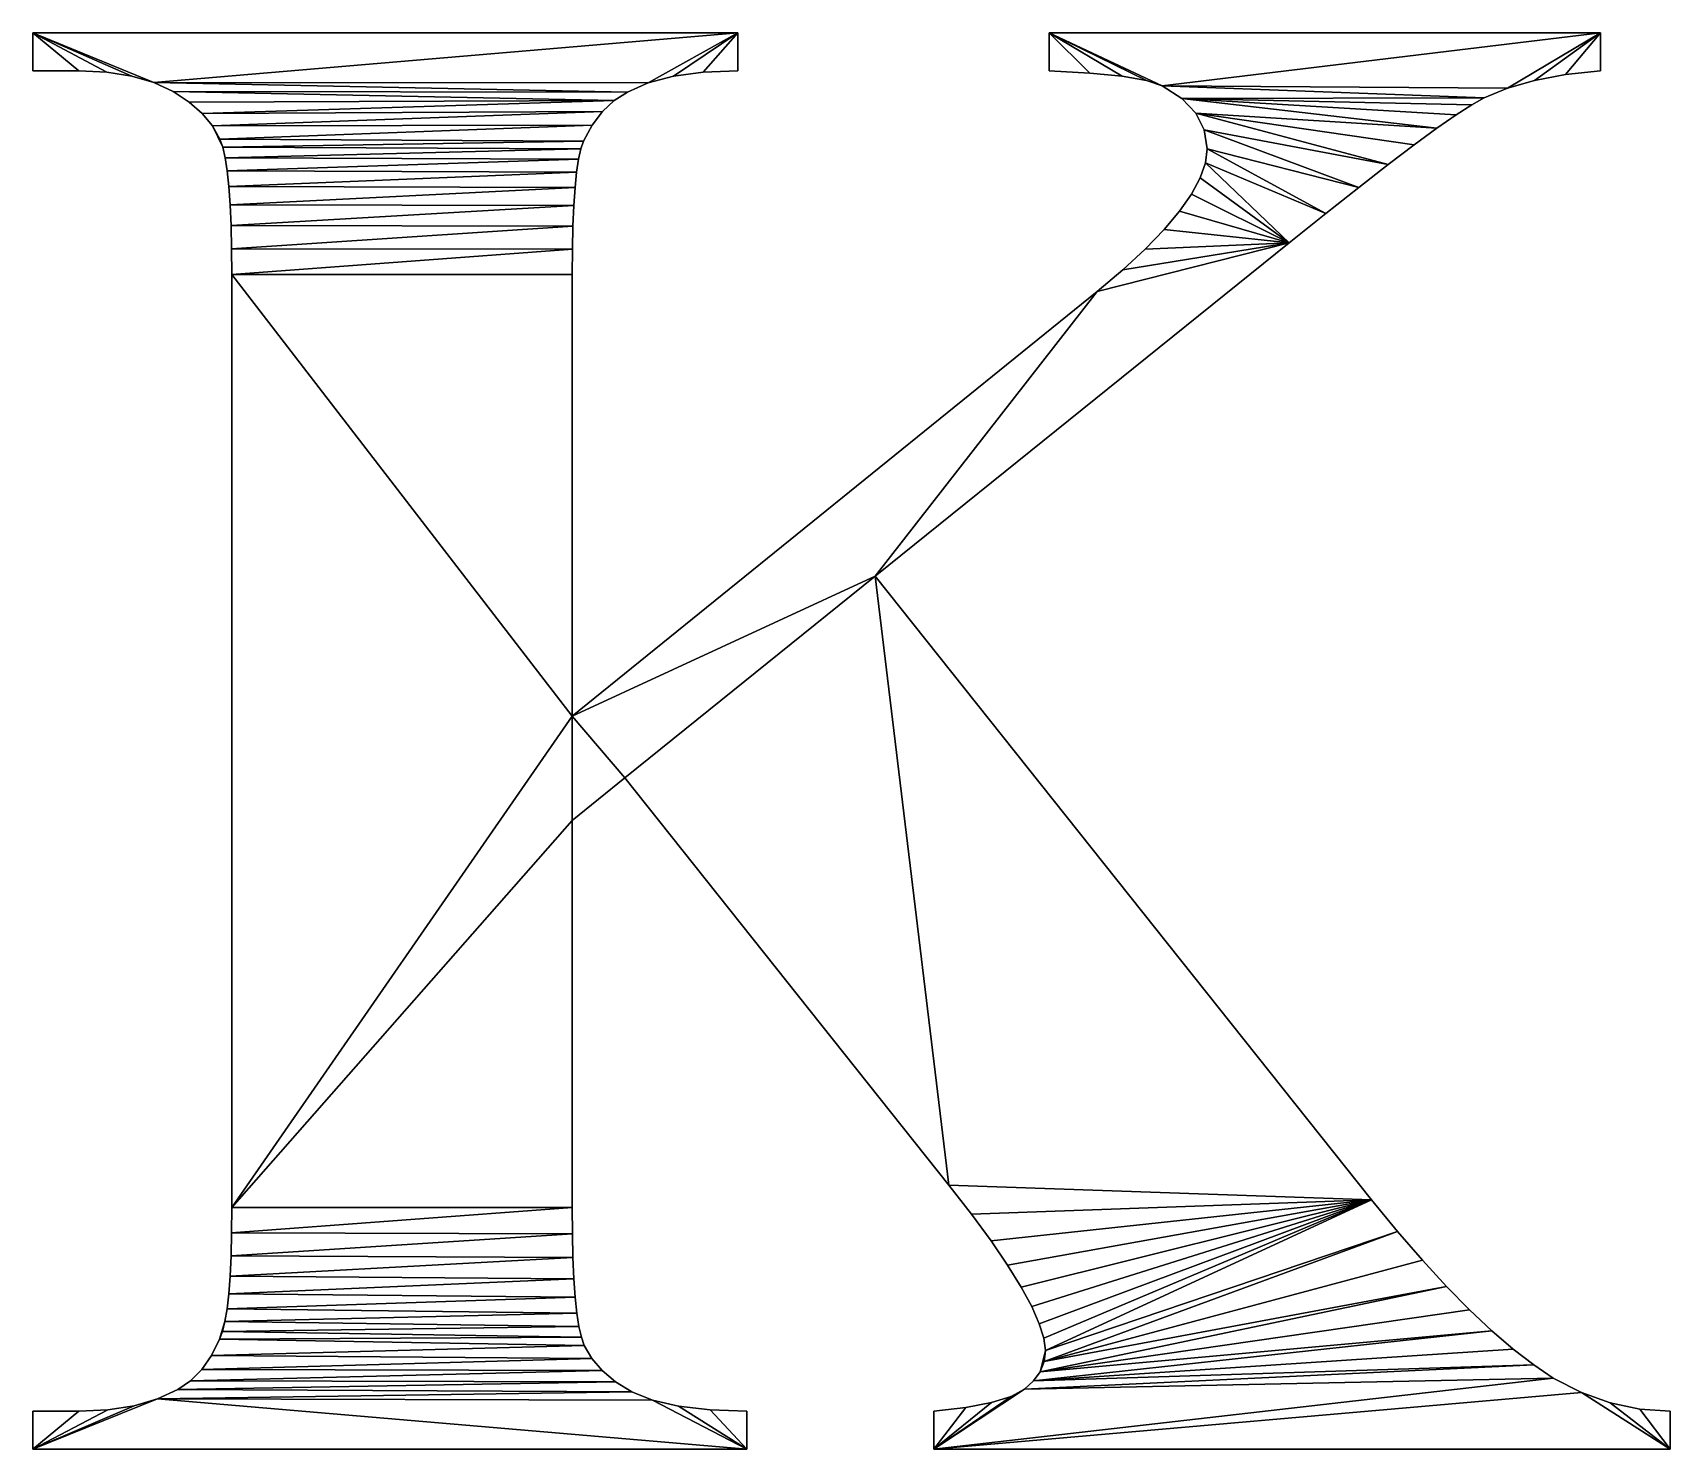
# Model space of a CAD drawing. Header units: metres. Extents: x 0.03 to 1.11, y 0 to 0.93.
import ezdxf

# ---------------------------------------------------------------- set-up
doc = ezdxf.new("R2010")
doc.units = ezdxf.units.M

msp = doc.modelspace()

# ---------------------------------------------------------------- meshes
at = {"layer": 'Armanisoft_0', "linetype": 'CONTINUOUS'}
mesh = msp.add_polyface(dxfattribs=at)
corners = [(0.150971, 0.871512), (0.155835, 0.862837), (0.157668, 0.857529), (0.032559, 0.932927), (0.112398, 0.900169), (0.097867, 0.904394), (0.081341, 0.906929), (0.06282, 0.907774), (0.032559, 0.907774), (0.496735, 0.932927), (0.437829, 0.899896), (0.454476, 0.904273), (0.424171, 0.893769), (0.124935, 0.894254), (0.415463, 0.888205), (0.1442, 0.87964), (0.135521, 0.88722), (0.407748, 0.88098), (0.401028, 0.872094), (0.395301, 0.861546), (0.150971, 0.871512, 0.229421), (0.157668, 0.857529, 0.229421), (0.155835, 0.862837, 0.229421), (0.032559, 0.932927, 0.229421), (0.097867, 0.904394, 0.229421), (0.112398, 0.900169, 0.229421), (0.081341, 0.906929, 0.229421), (0.06282, 0.907774, 0.229421), (0.032559, 0.907774, 0.229421), (0.496735, 0.932927, 0.229421), (0.437829, 0.899896, 0.229421), (0.454476, 0.904273, 0.229421), (0.424171, 0.893769, 0.229421), (0.124935, 0.894254, 0.229421), (0.415463, 0.888205, 0.229421), (0.135521, 0.88722, 0.229421), (0.1442, 0.87964, 0.229421), (0.407748, 0.88098, 0.229421), (0.401028, 0.872094, 0.229421), (0.395301, 0.861546, 0.229421), (0.150971, 0.871512), (0.155835, 0.862837), (0.155835, 0.862837, 0.229421), (0.150971, 0.871512, 0.229421), (0.1442, 0.87964), (0.1442, 0.87964, 0.229421), (0.135521, 0.88722), (0.135521, 0.88722, 0.229421), (0.124935, 0.894254), (0.124935, 0.894254, 0.229421), (0.112398, 0.900169), (0.112398, 0.900169, 0.229421), (0.097867, 0.904394), (0.097867, 0.904394, 0.229421), (0.081341, 0.906929), (0.081341, 0.906929, 0.229421), (0.06282, 0.907774), (0.06282, 0.907774, 0.229421), (0.032559, 0.907774), (0.032559, 0.907774, 0.229421), (0.032559, 0.932927), (0.032559, 0.932927, 0.229421), (0.496735, 0.932927), (0.496735, 0.932927, 0.229421), (0.437829, 0.899896), (0.454476, 0.904273), (0.454476, 0.904273, 0.229421), (0.437829, 0.899896, 0.229421), (0.424171, 0.893769), (0.424171, 0.893769, 0.229421), (0.415463, 0.888205), (0.415463, 0.888205, 0.229421), (0.407748, 0.88098), (0.407748, 0.88098, 0.229421), (0.401028, 0.872094), (0.401028, 0.872094, 0.229421), (0.395301, 0.861546), (0.395301, 0.861546, 0.229421)]
mesh.append_faces([[corners[k] for k in face] for face in [(0, 1, 2), (3, 4, 5), (3, 5, 6), (3, 6, 7), (3, 7, 8), (9, 4, 3), (10, 4, 9), (10, 9, 11), (12, 13, 4), (12, 4, 10), (14, 15, 16), (14, 16, 13), (14, 13, 12), (17, 0, 15), (17, 15, 14), (18, 1, 0), (18, 0, 17), (19, 1, 18), (20, 21, 22), (23, 24, 25), (23, 26, 24), (23, 27, 26), (23, 28, 27), (29, 23, 25), (30, 29, 25), (30, 31, 29), (32, 25, 33), (32, 30, 25), (34, 35, 36), (34, 33, 35), (34, 32, 33), (37, 36, 20), (37, 34, 36), (38, 20, 22), (38, 37, 20), (39, 22, 21), (39, 38, 22), (40, 41, 42, 43), (44, 40, 43, 45), (46, 44, 45, 47), (48, 46, 47, 49), (50, 48, 49, 51), (52, 50, 51, 53), (54, 52, 53, 55), (56, 54, 55, 57), (58, 56, 57, 59), (60, 58, 59, 61), (62, 60, 61, 63), (64, 65, 66, 67), (68, 64, 67, 69), (70, 68, 69, 71), (72, 70, 71, 73), (74, 72, 73, 75), (76, 74, 75, 77)]])
mesh = msp.add_polyface(dxfattribs=at)
corners = [(0.474111, 0.906899), (0.496735, 0.932927), (0.496735, 0.907774), (0.454476, 0.904273), (0.387741, 0.482797), (0.587202, 0.575031), (0.422334, 0.442253), (0.701766, 0.932927), (0.776172, 0.898022), (0.765832, 0.901484), (0.749984, 0.904263), (0.728629, 0.90636), (0.701766, 0.907774), (0.859928, 0.794488), (0.733505, 0.762515), (0.750452, 0.776826), (0.765139, 0.7904), (0.777567, 0.80324), (0.787735, 0.815344), (0.795644, 0.826713), (0.801293, 0.837346), (0.422334, 0.442253, 0.229421), (0.635749, 0.173968, 0.229421), (0.587202, 0.575031, 0.229421), (0.474111, 0.906899, 0.229421), (0.496735, 0.907774, 0.229421), (0.496735, 0.932927, 0.229421), (0.454476, 0.904273, 0.229421), (0.387741, 0.482797, 0.229421), (0.701766, 0.932927, 0.229421), (0.765832, 0.901484, 0.229421), (0.776172, 0.898022, 0.229421), (0.749984, 0.904263, 0.229421), (0.728629, 0.90636, 0.229421), (0.701766, 0.907774, 0.229421), (0.859928, 0.794488, 0.229421), (0.733505, 0.762515, 0.229421), (0.750452, 0.776826, 0.229421), (0.765139, 0.7904, 0.229421), (0.777567, 0.80324, 0.229421), (0.787735, 0.815344, 0.229421), (0.795644, 0.826713, 0.229421), (0.801293, 0.837346, 0.229421), (0.496735, 0.907774), (0.496735, 0.932927), (0.496735, 0.932927, 0.229421), (0.496735, 0.907774, 0.229421), (0.474111, 0.906899), (0.474111, 0.906899, 0.229421), (0.454476, 0.904273), (0.454476, 0.904273, 0.229421), (0.733505, 0.762515), (0.387741, 0.482797), (0.387741, 0.482797, 0.229421), (0.733505, 0.762515, 0.229421), (0.750452, 0.776826), (0.750452, 0.776826, 0.229421), (0.765139, 0.7904), (0.765139, 0.7904, 0.229421), (0.777567, 0.80324), (0.777567, 0.80324, 0.229421), (0.787735, 0.815344), (0.787735, 0.815344, 0.229421), (0.795644, 0.826713), (0.795644, 0.826713, 0.229421), (0.801293, 0.837346), (0.801293, 0.837346, 0.229421), (0.804682, 0.847243), (0.804682, 0.847243, 0.229421), (0.805812, 0.856406), (0.805812, 0.856406, 0.229421), (0.803959, 0.868905), (0.803959, 0.868905, 0.229421), (0.798402, 0.880008), (0.798402, 0.880008, 0.229421), (0.78914, 0.889713), (0.78914, 0.889713, 0.229421), (0.776172, 0.898022), (0.776172, 0.898022, 0.229421), (0.765832, 0.901484), (0.765832, 0.901484, 0.229421), (0.749984, 0.904263), (0.749984, 0.904263, 0.229421), (0.728629, 0.90636), (0.728629, 0.90636, 0.229421), (0.701766, 0.907774), (0.701766, 0.907774, 0.229421), (0.701766, 0.932927), (0.701766, 0.932927, 0.229421), (0.587202, 0.575031), (0.859928, 0.794488), (0.859928, 0.794488, 0.229421), (0.587202, 0.575031, 0.229421)]
mesh.append_faces([[corners[k] for k in face] for face in [(0, 1, 2), (3, 1, 0), (4, 5, 6), (7, 8, 9), (7, 9, 10), (7, 10, 11), (7, 11, 12), (13, 5, 14), (13, 14, 15), (13, 15, 16), (13, 16, 17), (13, 17, 18), (13, 18, 19), (13, 19, 20), (5, 4, 14), (21, 22, 23), (24, 25, 26), (27, 24, 26), (28, 21, 23), (29, 30, 31), (29, 32, 30), (29, 33, 32), (29, 34, 33), (35, 36, 23), (35, 37, 36), (35, 38, 37), (35, 39, 38), (35, 40, 39), (35, 41, 40), (35, 42, 41), (23, 36, 28), (43, 44, 45, 46), (47, 43, 46, 48), (49, 47, 48, 50), (51, 52, 53, 54), (55, 51, 54, 56), (57, 55, 56, 58), (59, 57, 58, 60), (61, 59, 60, 62), (63, 61, 62, 64), (65, 63, 64, 66), (67, 65, 66, 68), (69, 67, 68, 70), (71, 69, 70, 72), (73, 71, 72, 74), (75, 73, 74, 76), (77, 75, 76, 78), (79, 77, 78, 80), (81, 79, 80, 82), (83, 81, 82, 84), (85, 83, 84, 86), (87, 85, 86, 88), (89, 90, 91, 92)]])
mesh = msp.add_polyface(dxfattribs=at)
corners = [(1.064982, 0.932927), (0.776172, 0.898022), (0.701766, 0.932927), (1.041876, 0.905327), (1.064982, 0.907774), (1.021393, 0.90156), (1.003532, 0.896474), (0.988295, 0.89007), (0.78914, 0.889713), (0.980197, 0.885486), (0.969828, 0.878798), (0.957188, 0.870006), (0.798402, 0.880008), (0.942278, 0.85911), (0.925096, 0.846111), (0.803959, 0.868905), (0.905644, 0.831007), (0.805812, 0.856406), (0.883921, 0.8138), (0.804682, 0.847243), (0.859928, 0.794488), (0.801293, 0.837346), (1.064982, 0.932927, 0.229421), (0.701766, 0.932927, 0.229421), (0.776172, 0.898022, 0.229421), (1.041876, 0.905327, 0.229421), (1.064982, 0.907774, 0.229421), (1.021393, 0.90156, 0.229421), (1.003532, 0.896474, 0.229421), (0.988295, 0.89007, 0.229421), (0.78914, 0.889713, 0.229421), (0.980197, 0.885486, 0.229421), (0.969828, 0.878798, 0.229421), (0.957188, 0.870006, 0.229421), (0.798402, 0.880008, 0.229421), (0.942278, 0.85911, 0.229421), (0.925096, 0.846111, 0.229421), (0.803959, 0.868905, 0.229421), (0.905644, 0.831007, 0.229421), (0.805812, 0.856406, 0.229421), (0.883921, 0.8138, 0.229421), (0.804682, 0.847243, 0.229421), (0.859928, 0.794488, 0.229421), (0.801293, 0.837346, 0.229421), (1.064982, 0.932927), (0.701766, 0.932927), (0.701766, 0.932927, 0.229421), (1.064982, 0.932927, 0.229421), (1.064982, 0.907774), (1.064982, 0.907774, 0.229421), (1.041876, 0.905327), (1.041876, 0.905327, 0.229421), (1.021393, 0.90156), (1.021393, 0.90156, 0.229421), (1.003532, 0.896474), (1.003532, 0.896474, 0.229421), (0.988295, 0.89007), (0.988295, 0.89007, 0.229421), (0.980197, 0.885486), (0.980197, 0.885486, 0.229421), (0.969828, 0.878798), (0.969828, 0.878798, 0.229421), (0.957188, 0.870006), (0.957188, 0.870006, 0.229421), (0.942278, 0.85911), (0.942278, 0.85911, 0.229421), (0.925096, 0.846111), (0.925096, 0.846111, 0.229421), (0.905644, 0.831007), (0.905644, 0.831007, 0.229421), (0.883921, 0.8138), (0.883921, 0.8138, 0.229421), (0.859928, 0.794488), (0.859928, 0.794488, 0.229421)]
mesh.append_faces([[corners[k] for k in face] for face in [(0, 1, 2), (3, 0, 4), (5, 0, 3), (6, 1, 0), (6, 0, 5), (7, 8, 1), (7, 1, 6), (9, 8, 7), (10, 8, 9), (11, 12, 8), (11, 8, 10), (13, 12, 11), (14, 15, 12), (14, 12, 13), (16, 17, 15), (16, 15, 14), (18, 19, 17), (18, 17, 16), (20, 21, 19), (20, 19, 18), (22, 23, 24), (25, 26, 22), (27, 25, 22), (28, 22, 24), (28, 27, 22), (29, 24, 30), (29, 28, 24), (31, 29, 30), (32, 31, 30), (33, 30, 34), (33, 32, 30), (35, 33, 34), (36, 34, 37), (36, 35, 34), (38, 37, 39), (38, 36, 37), (40, 39, 41), (40, 38, 39), (42, 41, 43), (42, 40, 41), (44, 45, 46, 47), (48, 44, 47, 49), (50, 48, 49, 51), (52, 50, 51, 53), (54, 52, 53, 55), (56, 54, 55, 57), (58, 56, 57, 59), (60, 58, 59, 61), (62, 60, 61, 63), (64, 62, 63, 65), (66, 64, 65, 67), (68, 66, 67, 69), (70, 68, 69, 71), (72, 70, 71, 73)]])
mesh = msp.add_polyface(dxfattribs=at)
corners = [(0.395301, 0.861546), (0.157668, 0.857529), (0.155835, 0.862837), (0.393529, 0.856385), (0.159257, 0.850551), (0.391994, 0.849559), (0.160601, 0.841904), (0.390694, 0.841067), (0.161701, 0.831587), (0.389631, 0.83091), (0.162556, 0.819601), (0.388805, 0.819088), (0.163167, 0.805946), (0.388214, 0.8056), (0.163534, 0.790622), (0.38786, 0.790447), (0.163656, 0.773628), (0.387741, 0.773628), (0.387741, 0.482797), (0.163656, 0.159299), (0.393529, 0.856385, 0.229421), (0.157668, 0.857529, 0.229421), (0.159257, 0.850551, 0.229421), (0.395301, 0.861546, 0.229421), (0.391994, 0.849559, 0.229421), (0.160601, 0.841904, 0.229421), (0.390694, 0.841067, 0.229421), (0.161701, 0.831587, 0.229421), (0.389631, 0.83091, 0.229421), (0.162556, 0.819601, 0.229421), (0.388805, 0.819088, 0.229421), (0.163167, 0.805946, 0.229421), (0.388214, 0.8056, 0.229421), (0.163534, 0.790622, 0.229421), (0.38786, 0.790447, 0.229421), (0.163656, 0.773628, 0.229421), (0.387741, 0.773628, 0.229421), (0.387741, 0.482797, 0.229421), (0.163656, 0.159299, 0.229421), (0.163656, 0.773628), (0.163656, 0.159299), (0.163656, 0.159299, 0.229421), (0.163656, 0.773628, 0.229421), (0.163534, 0.790622), (0.163534, 0.790622, 0.229421), (0.163167, 0.805946), (0.163167, 0.805946, 0.229421), (0.162556, 0.819601), (0.162556, 0.819601, 0.229421), (0.161701, 0.831587), (0.161701, 0.831587, 0.229421), (0.160601, 0.841904), (0.160601, 0.841904, 0.229421), (0.159257, 0.850551), (0.159257, 0.850551, 0.229421), (0.157668, 0.857529), (0.157668, 0.857529, 0.229421), (0.155835, 0.862837), (0.155835, 0.862837, 0.229421), (0.393529, 0.856385), (0.395301, 0.861546), (0.395301, 0.861546, 0.229421), (0.393529, 0.856385, 0.229421), (0.391994, 0.849559), (0.391994, 0.849559, 0.229421), (0.390694, 0.841067), (0.390694, 0.841067, 0.229421), (0.389631, 0.83091), (0.389631, 0.83091, 0.229421), (0.388805, 0.819088), (0.388805, 0.819088, 0.229421), (0.388214, 0.8056), (0.388214, 0.8056, 0.229421), (0.38786, 0.790447), (0.38786, 0.790447, 0.229421), (0.387741, 0.773628), (0.387741, 0.773628, 0.229421), (0.387741, 0.482797), (0.387741, 0.482797, 0.229421)]
mesh.append_faces([[corners[k] for k in face] for face in [(0, 1, 2), (3, 4, 1), (3, 1, 0), (5, 6, 4), (5, 4, 3), (7, 8, 6), (7, 6, 5), (9, 10, 8), (9, 8, 7), (11, 12, 10), (11, 10, 9), (13, 14, 12), (13, 12, 11), (15, 16, 14), (15, 14, 13), (17, 16, 15), (18, 19, 16), (18, 16, 17), (20, 21, 22), (20, 23, 21), (24, 22, 25), (24, 20, 22), (26, 25, 27), (26, 24, 25), (28, 27, 29), (28, 26, 27), (30, 29, 31), (30, 28, 29), (32, 31, 33), (32, 30, 31), (34, 33, 35), (34, 32, 33), (36, 34, 35), (37, 35, 38), (37, 36, 35), (39, 40, 41, 42), (43, 39, 42, 44), (45, 43, 44, 46), (47, 45, 46, 48), (49, 47, 48, 50), (51, 49, 50, 52), (53, 51, 52, 54), (55, 53, 54, 56), (57, 55, 56, 58), (59, 60, 61, 62), (63, 59, 62, 64), (65, 63, 64, 66), (67, 65, 66, 68), (69, 67, 68, 70), (71, 69, 70, 72), (73, 71, 72, 74), (75, 73, 74, 76), (77, 75, 76, 78)]])
mesh = msp.add_polyface(dxfattribs=at)
corners = [(0.646919, 0.027557), (0.62595, 0), (0.62595, 0.025152), (0.663855, 0.03075), (0.676756, 0.03473), (0.685623, 0.039499), (0.699323, 0.065021), (0.698467, 0.057727), (0.695898, 0.051042), (0.690383, 0.093914), (0.914059, 0.164223), (0.69535, 0.082688), (0.68343, 0.106735), (0.674489, 0.121151), (0.663563, 0.137162), (0.650649, 0.154767), (0.635749, 0.173968), (0.587202, 0.575031), (0.422334, 0.442253), (0.502833, 0), (0.440651, 0.032281), (0.457788, 0.028321), (0.478515, 0.025945), (0.502833, 0.025152), (0.646919, 0.027557, 0.229421), (0.62595, 0.025152, 0.229421), (0.62595, 0, 0.229421), (0.663855, 0.03075, 0.229421), (0.676756, 0.03473, 0.229421), (0.685623, 0.039499, 0.229421), (0.699323, 0.065021, 0.229421), (0.695898, 0.051042, 0.229421), (0.698467, 0.057727, 0.229421), (0.690383, 0.093914, 0.229421), (0.69535, 0.082688, 0.229421), (0.914059, 0.164223, 0.229421), (0.68343, 0.106735, 0.229421), (0.674489, 0.121151, 0.229421), (0.663563, 0.137162, 0.229421), (0.650649, 0.154767, 0.229421), (0.635749, 0.173968, 0.229421), (0.587202, 0.575031, 0.229421), (0.502833, 0, 0.229421), (0.457788, 0.028321, 0.229421), (0.440651, 0.032281, 0.229421), (0.478515, 0.025945, 0.229421), (0.502833, 0.025152, 0.229421), (0.914059, 0.164223), (0.587202, 0.575031), (0.587202, 0.575031, 0.229421), (0.914059, 0.164223, 0.229421), (0.62595, 0.025152), (0.62595, 0), (0.62595, 0, 0.229421), (0.62595, 0.025152, 0.229421), (0.646919, 0.027557), (0.646919, 0.027557, 0.229421), (0.663855, 0.03075), (0.663855, 0.03075, 0.229421), (0.676756, 0.03473), (0.676756, 0.03473, 0.229421), (0.685623, 0.039499), (0.685623, 0.039499, 0.229421), (0.691617, 0.044966), (0.691617, 0.044966, 0.229421), (0.695898, 0.051042), (0.695898, 0.051042, 0.229421), (0.698467, 0.057727), (0.698467, 0.057727, 0.229421), (0.699323, 0.065021), (0.699323, 0.065021, 0.229421), (0.69833, 0.073057), (0.69833, 0.073057, 0.229421), (0.69535, 0.082688), (0.69535, 0.082688, 0.229421), (0.690383, 0.093914), (0.690383, 0.093914, 0.229421), (0.68343, 0.106735), (0.68343, 0.106735, 0.229421), (0.674489, 0.121151), (0.674489, 0.121151, 0.229421), (0.663563, 0.137162), (0.663563, 0.137162, 0.229421), (0.650649, 0.154767), (0.650649, 0.154767, 0.229421), (0.635749, 0.173968), (0.635749, 0.173968, 0.229421), (0.422334, 0.442253), (0.422334, 0.442253, 0.229421), (0.478515, 0.025945), (0.457788, 0.028321), (0.457788, 0.028321, 0.229421), (0.478515, 0.025945, 0.229421), (0.502833, 0.025152), (0.502833, 0.025152, 0.229421), (0.502833, 0), (0.502833, 0, 0.229421)]
mesh.append_faces([[corners[k] for k in face] for face in [(0, 1, 2), (3, 1, 0), (4, 1, 3), (5, 1, 4), (6, 7, 8), (9, 10, 11), (12, 10, 9), (13, 10, 12), (14, 10, 13), (15, 10, 14), (16, 17, 10), (16, 10, 15), (18, 17, 16), (19, 20, 21), (19, 21, 22), (19, 22, 23), (24, 25, 26), (27, 24, 26), (28, 27, 26), (29, 28, 26), (30, 31, 32), (33, 34, 35), (36, 33, 35), (37, 36, 35), (38, 37, 35), (39, 38, 35), (40, 35, 41), (40, 39, 35), (42, 43, 44), (42, 45, 43), (42, 46, 45), (47, 48, 49, 50), (51, 52, 53, 54), (55, 51, 54, 56), (57, 55, 56, 58), (59, 57, 58, 60), (61, 59, 60, 62), (63, 61, 62, 64), (65, 63, 64, 66), (67, 65, 66, 68), (69, 67, 68, 70), (71, 69, 70, 72), (73, 71, 72, 74), (75, 73, 74, 76), (77, 75, 76, 78), (79, 77, 78, 80), (81, 79, 80, 82), (83, 81, 82, 84), (85, 83, 84, 86), (87, 85, 86, 88), (89, 90, 91, 92), (93, 89, 92, 94), (95, 93, 94, 96)]])
mesh = msp.add_polyface(dxfattribs=at)
corners = [(0.15748, 0.077478), (0.392204, 0.080788), (0.393815, 0.073731), (0.159119, 0.084096), (0.39084, 0.089568), (0.155589, 0.072549), (0.160505, 0.092405), (0.389725, 0.10007), (0.161639, 0.102403), (0.388857, 0.112294), (0.162522, 0.114092), (0.388237, 0.12624), (0.163152, 0.127471), (0.387865, 0.141908), (0.16353, 0.14254), (0.387741, 0.159299), (0.163656, 0.159299), (0.387741, 0.414067), (0.387741, 0.482797), (0.422334, 0.442253), (0.15748, 0.077478, 0.229421), (0.393815, 0.073731, 0.229421), (0.392204, 0.080788, 0.229421), (0.155589, 0.072549, 0.229421), (0.159119, 0.084096, 0.229421), (0.39084, 0.089568, 0.229421), (0.160505, 0.092405, 0.229421), (0.389725, 0.10007, 0.229421), (0.161639, 0.102403, 0.229421), (0.388857, 0.112294, 0.229421), (0.162522, 0.114092, 0.229421), (0.388237, 0.12624, 0.229421), (0.163152, 0.127471, 0.229421), (0.387865, 0.141908, 0.229421), (0.16353, 0.14254, 0.229421), (0.387741, 0.159299, 0.229421), (0.163656, 0.159299, 0.229421), (0.387741, 0.414067, 0.229421), (0.387741, 0.482797, 0.229421), (0.422334, 0.442253, 0.229421), (0.387741, 0.414067), (0.422334, 0.442253), (0.422334, 0.442253, 0.229421), (0.387741, 0.414067, 0.229421), (0.387741, 0.159299), (0.387741, 0.159299, 0.229421), (0.387865, 0.141908), (0.387865, 0.141908, 0.229421), (0.388237, 0.12624), (0.388237, 0.12624, 0.229421), (0.388857, 0.112294), (0.388857, 0.112294, 0.229421), (0.389725, 0.10007), (0.389725, 0.10007, 0.229421), (0.39084, 0.089568), (0.39084, 0.089568, 0.229421), (0.392204, 0.080788), (0.392204, 0.080788, 0.229421), (0.393815, 0.073731), (0.393815, 0.073731, 0.229421), (0.15748, 0.077478), (0.155589, 0.072549), (0.155589, 0.072549, 0.229421), (0.15748, 0.077478, 0.229421), (0.159119, 0.084096), (0.159119, 0.084096, 0.229421), (0.160505, 0.092405), (0.160505, 0.092405, 0.229421), (0.161639, 0.102403), (0.161639, 0.102403, 0.229421), (0.162522, 0.114092), (0.162522, 0.114092, 0.229421), (0.163152, 0.127471), (0.163152, 0.127471, 0.229421), (0.16353, 0.14254), (0.16353, 0.14254, 0.229421), (0.163656, 0.159299), (0.163656, 0.159299, 0.229421)]
mesh.append_faces([[corners[k] for k in face] for face in [(0, 1, 2), (3, 4, 1), (3, 1, 0), (3, 0, 5), (6, 7, 4), (6, 4, 3), (8, 9, 7), (8, 7, 6), (10, 11, 9), (10, 9, 8), (12, 13, 11), (12, 11, 10), (14, 15, 13), (14, 13, 12), (16, 17, 15), (16, 15, 14), (18, 19, 17), (18, 17, 16), (20, 21, 22), (20, 23, 21), (24, 22, 25), (24, 20, 22), (24, 23, 20), (26, 25, 27), (26, 24, 25), (28, 27, 29), (28, 26, 27), (30, 29, 31), (30, 28, 29), (32, 31, 33), (32, 30, 31), (34, 33, 35), (34, 32, 33), (36, 35, 37), (36, 34, 35), (38, 37, 39), (38, 36, 37), (40, 41, 42, 43), (44, 40, 43, 45), (46, 44, 45, 47), (48, 46, 47, 49), (50, 48, 49, 51), (52, 50, 51, 53), (54, 52, 53, 55), (56, 54, 55, 57), (58, 56, 57, 59), (60, 61, 62, 63), (64, 60, 63, 65), (66, 64, 65, 67), (68, 66, 67, 69), (70, 68, 69, 71), (72, 70, 71, 73), (74, 72, 73, 75), (76, 74, 75, 77)]])
mesh = msp.add_polyface(dxfattribs=at)
corners = [(1.110807, 0), (1.052276, 0.037381), (1.071283, 0.030587), (1.090794, 0.026511), (1.110807, 0.025152), (0.62595, 0), (1.033771, 0.046892), (0.685623, 0.039499), (1.020906, 0.055507), (0.691617, 0.044966), (0.993378, 0.077923), (1.007442, 0.06585), (0.695898, 0.051042), (0.96345, 0.107256), (0.978714, 0.091725), (0.698467, 0.057727), (0.931123, 0.143505), (0.947586, 0.124516), (0.699323, 0.065021), (0.914059, 0.164223), (0.69833, 0.073057), (0.69535, 0.082688), (1.110807, 0, 0.229421), (1.071283, 0.030587, 0.229421), (1.052276, 0.037381, 0.229421), (1.090794, 0.026511, 0.229421), (1.110807, 0.025152, 0.229421), (0.62595, 0, 0.229421), (1.033771, 0.046892, 0.229421), (0.685623, 0.039499, 0.229421), (1.020906, 0.055507, 0.229421), (0.691617, 0.044966, 0.229421), (1.007442, 0.06585, 0.229421), (0.993378, 0.077923, 0.229421), (0.695898, 0.051042, 0.229421), (0.978714, 0.091725, 0.229421), (0.96345, 0.107256, 0.229421), (0.698467, 0.057727, 0.229421), (0.947586, 0.124516, 0.229421), (0.931123, 0.143505, 0.229421), (0.699323, 0.065021, 0.229421), (0.914059, 0.164223, 0.229421), (0.69833, 0.073057, 0.229421), (0.69535, 0.082688, 0.229421), (0.931123, 0.143505), (0.914059, 0.164223), (0.914059, 0.164223, 0.229421), (0.931123, 0.143505, 0.229421), (0.947586, 0.124516), (0.947586, 0.124516, 0.229421), (0.96345, 0.107256), (0.96345, 0.107256, 0.229421), (0.978714, 0.091725), (0.978714, 0.091725, 0.229421), (0.993378, 0.077923), (0.993378, 0.077923, 0.229421), (1.007442, 0.06585), (1.007442, 0.06585, 0.229421), (1.020906, 0.055507), (1.020906, 0.055507, 0.229421), (1.033771, 0.046892), (1.033771, 0.046892, 0.229421), (1.052276, 0.037381), (1.052276, 0.037381, 0.229421), (1.071283, 0.030587), (1.071283, 0.030587, 0.229421), (1.090794, 0.026511), (1.090794, 0.026511, 0.229421), (1.110807, 0.025152), (1.110807, 0.025152, 0.229421), (1.110807, 0), (1.110807, 0, 0.229421), (0.62595, 0), (0.62595, 0, 0.229421)]
mesh.append_faces([[corners[k] for k in face] for face in [(0, 1, 2), (0, 2, 3), (0, 3, 4), (5, 6, 1), (5, 1, 0), (7, 8, 6), (7, 6, 5), (9, 10, 11), (9, 11, 8), (9, 8, 7), (12, 13, 14), (12, 14, 10), (12, 10, 9), (15, 16, 17), (15, 17, 13), (15, 13, 12), (18, 19, 16), (18, 16, 15), (20, 19, 18), (21, 19, 20), (22, 23, 24), (22, 25, 23), (22, 26, 25), (27, 24, 28), (27, 22, 24), (29, 28, 30), (29, 27, 28), (31, 32, 33), (31, 30, 32), (31, 29, 30), (34, 35, 36), (34, 33, 35), (34, 31, 33), (37, 38, 39), (37, 36, 38), (37, 34, 36), (40, 39, 41), (40, 37, 39), (42, 40, 41), (43, 42, 41), (44, 45, 46, 47), (48, 44, 47, 49), (50, 48, 49, 51), (52, 50, 51, 53), (54, 52, 53, 55), (56, 54, 55, 57), (58, 56, 57, 59), (60, 58, 59, 61), (62, 60, 61, 63), (64, 62, 63, 65), (66, 64, 65, 67), (68, 66, 67, 69), (70, 68, 69, 71), (72, 70, 71, 73)]])
mesh = msp.add_polyface(dxfattribs=at)
corners = [(0.06282, 0.025152), (0.032559, 0), (0.032559, 0.025152), (0.082075, 0.02604), (0.09938, 0.028701), (0.114736, 0.033137), (0.427106, 0.037826), (0.440651, 0.032281), (0.502833, 0), (0.128142, 0.039348), (0.41633, 0.044489), (0.136508, 0.045071), (0.407499, 0.051806), (0.143871, 0.052513), (0.400614, 0.059774), (0.150231, 0.061672), (0.395674, 0.068396), (0.155589, 0.072549), (0.393815, 0.073731), (0.15748, 0.077478), (0.06282, 0.025152, 0.229421), (0.032559, 0.025152, 0.229421), (0.032559, 0, 0.229421), (0.082075, 0.02604, 0.229421), (0.09938, 0.028701, 0.229421), (0.114736, 0.033137, 0.229421), (0.440651, 0.032281, 0.229421), (0.427106, 0.037826, 0.229421), (0.502833, 0, 0.229421), (0.128142, 0.039348, 0.229421), (0.41633, 0.044489, 0.229421), (0.136508, 0.045071, 0.229421), (0.407499, 0.051806, 0.229421), (0.143871, 0.052513, 0.229421), (0.400614, 0.059774, 0.229421), (0.150231, 0.061672, 0.229421), (0.395674, 0.068396, 0.229421), (0.155589, 0.072549, 0.229421), (0.393815, 0.073731, 0.229421), (0.395674, 0.068396), (0.393815, 0.073731), (0.393815, 0.073731, 0.229421), (0.395674, 0.068396, 0.229421), (0.400614, 0.059774), (0.400614, 0.059774, 0.229421), (0.407499, 0.051806), (0.407499, 0.051806, 0.229421), (0.41633, 0.044489), (0.41633, 0.044489, 0.229421), (0.427106, 0.037826), (0.427106, 0.037826, 0.229421), (0.440651, 0.032281), (0.440651, 0.032281, 0.229421), (0.457788, 0.028321), (0.457788, 0.028321, 0.229421), (0.032559, 0), (0.502833, 0), (0.502833, 0, 0.229421), (0.032559, 0, 0.229421), (0.032559, 0.025152), (0.032559, 0.025152, 0.229421), (0.06282, 0.025152), (0.06282, 0.025152, 0.229421), (0.082075, 0.02604), (0.082075, 0.02604, 0.229421), (0.09938, 0.028701), (0.09938, 0.028701, 0.229421), (0.114736, 0.033137), (0.114736, 0.033137, 0.229421), (0.128142, 0.039348), (0.128142, 0.039348, 0.229421), (0.136508, 0.045071), (0.136508, 0.045071, 0.229421), (0.143871, 0.052513), (0.143871, 0.052513, 0.229421), (0.150231, 0.061672), (0.150231, 0.061672, 0.229421), (0.155589, 0.072549), (0.155589, 0.072549, 0.229421)]
mesh.append_faces([[corners[k] for k in face] for face in [(0, 1, 2), (3, 1, 0), (4, 1, 3), (5, 6, 7), (5, 7, 8), (5, 8, 1), (5, 1, 4), (9, 10, 6), (9, 6, 5), (11, 12, 10), (11, 10, 9), (13, 14, 12), (13, 12, 11), (15, 16, 14), (15, 14, 13), (17, 18, 16), (17, 16, 15), (19, 18, 17), (20, 21, 22), (23, 20, 22), (24, 23, 22), (25, 26, 27), (25, 28, 26), (25, 22, 28), (25, 24, 22), (29, 27, 30), (29, 25, 27), (31, 30, 32), (31, 29, 30), (33, 32, 34), (33, 31, 32), (35, 34, 36), (35, 33, 34), (37, 36, 38), (37, 35, 36), (39, 40, 41, 42), (43, 39, 42, 44), (45, 43, 44, 46), (47, 45, 46, 48), (49, 47, 48, 50), (51, 49, 50, 52), (53, 51, 52, 54), (55, 56, 57, 58), (59, 55, 58, 60), (61, 59, 60, 62), (63, 61, 62, 64), (65, 63, 64, 66), (67, 65, 66, 68), (69, 67, 68, 70), (71, 69, 70, 72), (73, 71, 72, 74), (75, 73, 74, 76), (77, 75, 76, 78)]])

doc.saveas('drawing.dxf')
